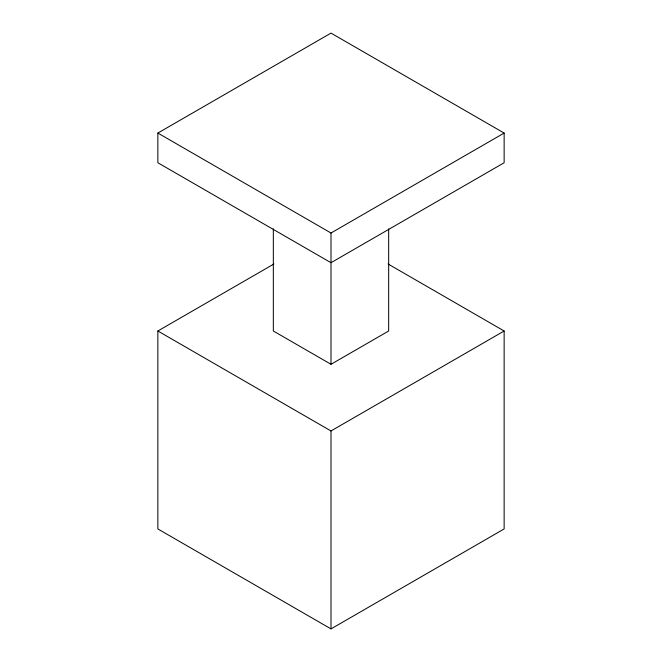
<?xml version="1.0" encoding="UTF-8"?>
<svg xmlns="http://www.w3.org/2000/svg" width="662" height="662" viewBox="0 0 662 662"><rect width="100%" height="100%" fill="white"/><g stroke="black" fill="none" stroke-linecap="round" stroke-linejoin="round"><path stroke-width="0.99" d="M157.862 133.062L331 33.1L504.138 133.062L504.138 162.753L331 262.706L157.862 162.753L157.862 133.062L331 233.016L504.138 133.062M388.114 264.014L504.138 331L504.138 528.938L331 628.9L157.862 528.938L157.862 331L273.886 264.014M273.332 228.812L273.332 331L331 364.29L388.668 331L388.668 228.812M157.862 331L331 430.962L504.138 331M331 233.016L331 364.29M331 430.962L331 628.9"/></g></svg>
